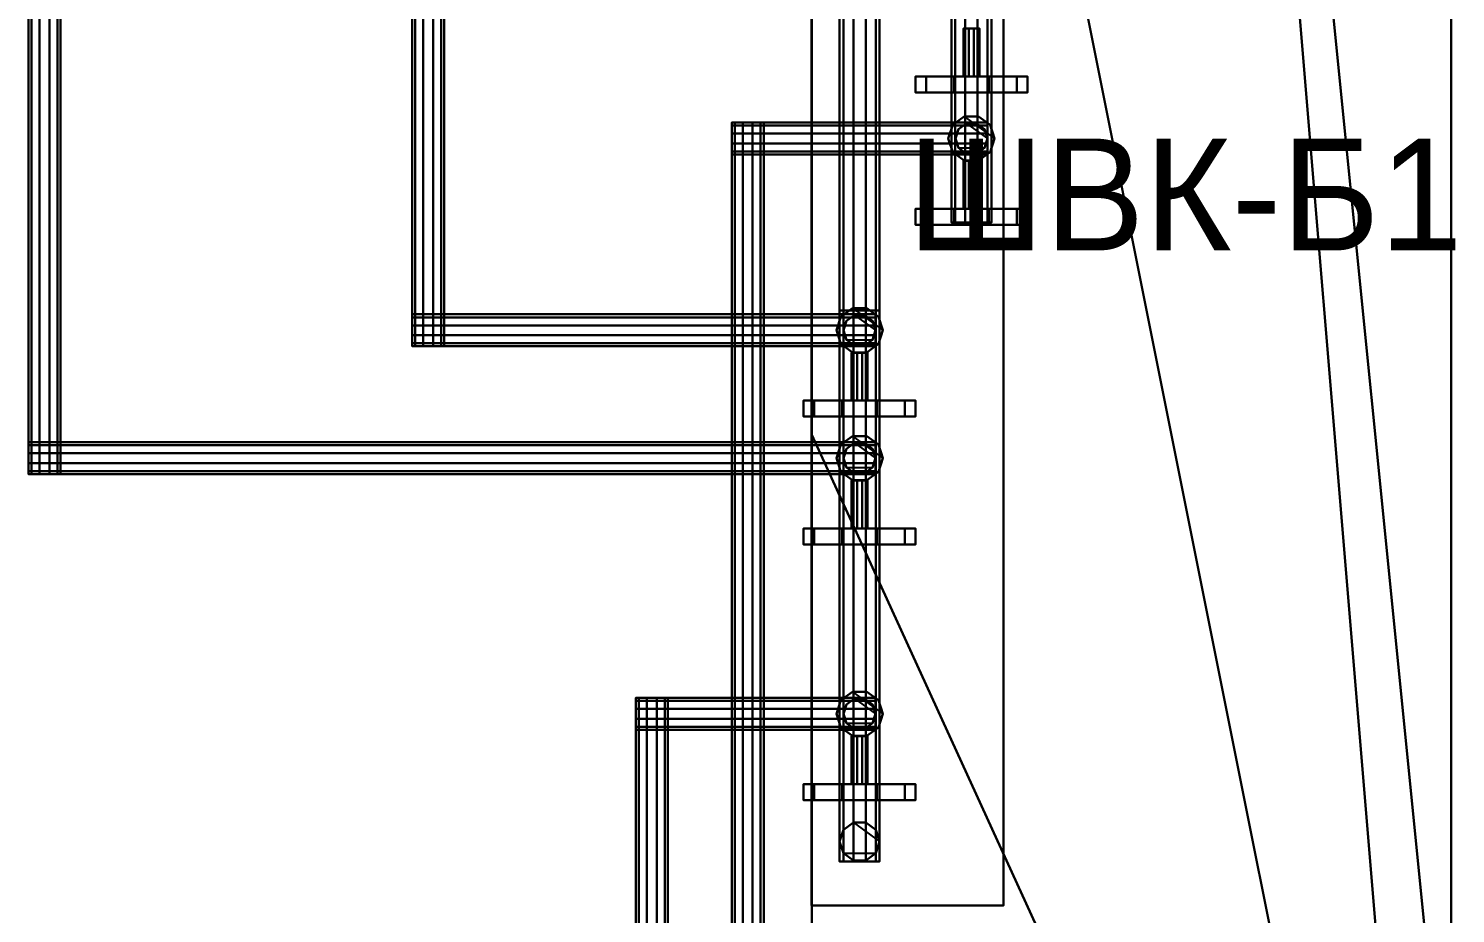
# Model space of a CAD drawing. Header units: millimetres. Extents: x -396 to 23232, y -842 to 31800.
# Drawn here: x 11842 to 12735, y 25375 to 25929 of the extents above; entities that cross this region are included whole.
import ezdxf

# ---------------------------------------------------------------- set-up
doc = ezdxf.new("R2010")
doc.units = ezdxf.units.MM
doc.layers.add('АР_3D_стены', color=8, linetype='Continuous')
doc.layers.add('ВК_3D_Марки', color=7, linetype='Continuous')
for name, color, linetype, true_color in [('ВК_3D_Арматура', 7, 'Continuous', 0xb48c3c), ('ВК_3D_В1', 7, 'Continuous', 0x06b6d4), ('ВК_3D_Оборудование', 7, 'Continuous', 0xe2e8f0), ('ВК_3D_Т3', 7, 'Continuous', 0x16a34a)]:
    doc.layers.add(name, color=color, linetype=linetype, true_color=true_color)

msp = doc.modelspace()

# ---------------------------------------------------------------- texts
at = {"layer": 'ВК_3D_Марки'}
msp.add_text('ШВК-Б1', height=70, dxfattribs=at).set_placement((12392, 25790, 1020))

# ---------------------------------------------------------------- meshes
at = {"layer": 'АР_3D_стены'}
mesh = msp.add_polyface(dxfattribs=at)
corners = [(11912.2, 24979.8), (11912.2, 25199.6), (12332.2, 25199.6), (12332.2, 25199.6, 3000), (11912.2, 25199.6, 3000), (11912.2, 24979.8, 3000), (12732.2, 24799.6), (11912.2, 24799.6), (11912.2, 24799.6, 3000), (12732.2, 24799.6, 3000), (12532.2, 27199.6), (12732.2, 27199.6), (12732.2, 25199.6), (12732.2, 25199.6, 3000), (12732.2, 27199.6, 3000), (12532.2, 27199.6, 3000), (12332.2, 27449.6), (12532.2, 27449.6), (12532.2, 27449.6, 3000), (12332.2, 27449.6, 3000), (12332.2, 26799.6), (12332.2, 26799.6, 3000), (12332.2, 25674.6), (12332.2, 25674.6, 3000)]
mesh.append_faces([[corners[k] for k in face] for face in [(0, 1, 2), (3, 4, 5), (6, 7, 0), (5, 8, 9), (10, 11, 12), (13, 14, 15), (16, 17, 10), (15, 18, 19), (6, 0, 2), (3, 5, 9), (10, 12, 6), (9, 13, 15), (20, 16, 10), (15, 19, 21), (6, 2, 22), (23, 3, 9), (20, 10, 6), (9, 15, 21), (6, 22, 20), (21, 23, 9), (20, 16, 19, 21), (16, 17, 18, 19), (17, 10, 15, 18), (10, 11, 14, 15), (11, 12, 13, 14), (12, 6, 9, 13), (6, 7, 8, 9), (7, 0, 5, 8), (0, 1, 4, 5), (1, 2, 3, 4), (2, 22, 23, 3), (22, 20, 21, 23)]])
at = {"layer": 'ВК_3D_Арматура', "color": 33, "true_color": 0xbf9142}
mesh = msp.add_polyface(dxfattribs=at)
corners = [(12437, 25928.8, 640), (12436.05, 25928.8, 642.94), (12436.05, 25898.8, 642.94), (12437, 25898.8, 640), (12433.55, 25928.8, 644.76), (12433.55, 25898.8, 644.76), (12430.45, 25928.8, 644.76), (12430.45, 25898.8, 644.76), (12427.95, 25928.8, 642.94), (12427.95, 25898.8, 642.94), (12427, 25928.8, 640), (12427, 25898.8, 640), (12427.95, 25928.8, 637.06), (12427.95, 25898.8, 637.06), (12430.45, 25928.8, 635.24), (12430.45, 25898.8, 635.24), (12433.55, 25928.8, 635.24), (12433.55, 25898.8, 635.24), (12436.05, 25928.8, 637.06), (12436.05, 25898.8, 637.06)]
mesh.append_faces([[corners[k] for k in face] for face in [(0, 1, 2, 3), (1, 4, 5, 2), (4, 6, 7, 5), (6, 8, 9, 7), (8, 10, 11, 9), (10, 12, 13, 11), (12, 14, 15, 13), (14, 16, 17, 15), (16, 18, 19, 17), (18, 0, 3, 19), (18, 16, 14, 12), (3, 2, 5, 7)]])
at = {"layer": 'ВК_3D_Арматура', "color": 132, "true_color": 0x06b6d4}
mesh = msp.add_polyface(dxfattribs=at)
corners = [(12467, 25898.8, 640), (12460.32, 25898.8, 660.57), (12460.32, 25888.8, 660.57), (12467, 25888.8, 640), (12442.82, 25898.8, 673.29), (12442.82, 25888.8, 673.29), (12421.18, 25898.8, 673.29), (12421.18, 25888.8, 673.29), (12403.68, 25898.8, 660.57), (12403.68, 25888.8, 660.57), (12397, 25898.8, 640), (12397, 25888.8, 640), (12403.68, 25898.8, 619.43), (12403.68, 25888.8, 619.43), (12421.18, 25898.8, 606.71), (12421.18, 25888.8, 606.71), (12442.82, 25898.8, 606.71), (12442.82, 25888.8, 606.71), (12460.32, 25898.8, 619.43), (12460.32, 25888.8, 619.43)]
mesh.append_faces([[corners[k] for k in face] for face in [(0, 1, 2, 3), (1, 4, 5, 2), (4, 6, 7, 5), (6, 8, 9, 7), (8, 10, 11, 9), (10, 12, 13, 11), (12, 14, 15, 13), (14, 16, 17, 15), (16, 18, 19, 17), (18, 0, 3, 19), (18, 16, 14, 12), (3, 2, 5, 7)]])
at = {"layer": 'ВК_3D_Арматура', "color": 33, "true_color": 0xbf9142}
mesh = msp.add_polyface(dxfattribs=at)
corners = [(12446.5, 25860, 615), (12443.73, 25868.52, 615), (12443.73, 25868.52, 665), (12446.5, 25860, 665), (12436.48, 25873.79, 615), (12436.48, 25873.79, 665), (12427.52, 25873.79, 615), (12427.52, 25873.79, 665), (12420.27, 25868.52, 615), (12420.27, 25868.52, 665), (12417.5, 25860, 615), (12417.5, 25860, 665), (12420.27, 25851.48, 615), (12420.27, 25851.48, 665), (12427.52, 25846.21, 615), (12427.52, 25846.21, 665), (12436.48, 25846.21, 615), (12436.48, 25846.21, 665), (12443.73, 25851.48, 615), (12443.73, 25851.48, 665)]
mesh.append_faces([[corners[k] for k in face] for face in [(0, 1, 2, 3), (1, 4, 5, 2), (4, 6, 7, 5), (6, 8, 9, 7), (8, 10, 11, 9), (10, 12, 13, 11), (12, 14, 15, 13), (14, 16, 17, 15), (16, 18, 19, 17), (18, 0, 3, 19), (18, 16, 14, 12), (3, 2, 5, 7)]])
mesh = msp.add_polyface(dxfattribs=at)
corners = [(12437, 25846, 640), (12436.05, 25846, 642.94), (12436.05, 25816, 642.94), (12437, 25816, 640), (12433.55, 25846, 644.76), (12433.55, 25816, 644.76), (12430.45, 25846, 644.76), (12430.45, 25816, 644.76), (12427.95, 25846, 642.94), (12427.95, 25816, 642.94), (12427, 25846, 640), (12427, 25816, 640), (12427.95, 25846, 637.06), (12427.95, 25816, 637.06), (12430.45, 25846, 635.24), (12430.45, 25816, 635.24), (12433.55, 25846, 635.24), (12433.55, 25816, 635.24), (12436.05, 25846, 637.06), (12436.05, 25816, 637.06)]
mesh.append_faces([[corners[k] for k in face] for face in [(0, 1, 2, 3), (1, 4, 5, 2), (4, 6, 7, 5), (6, 8, 9, 7), (8, 10, 11, 9), (10, 12, 13, 11), (12, 14, 15, 13), (14, 16, 17, 15), (16, 18, 19, 17), (18, 0, 3, 19), (18, 16, 14, 12), (3, 2, 5, 7)]])
at = {"layer": 'ВК_3D_Арматура', "color": 132, "true_color": 0x06b6d4}
mesh = msp.add_polyface(dxfattribs=at)
corners = [(12467, 25816, 640), (12460.32, 25816, 660.57), (12460.32, 25806, 660.57), (12467, 25806, 640), (12442.82, 25816, 673.29), (12442.82, 25806, 673.29), (12421.18, 25816, 673.29), (12421.18, 25806, 673.29), (12403.68, 25816, 660.57), (12403.68, 25806, 660.57), (12397, 25816, 640), (12397, 25806, 640), (12403.68, 25816, 619.43), (12403.68, 25806, 619.43), (12421.18, 25816, 606.71), (12421.18, 25806, 606.71), (12442.82, 25816, 606.71), (12442.82, 25806, 606.71), (12460.32, 25816, 619.43), (12460.32, 25806, 619.43)]
mesh.append_faces([[corners[k] for k in face] for face in [(0, 1, 2, 3), (1, 4, 5, 2), (4, 6, 7, 5), (6, 8, 9, 7), (8, 10, 11, 9), (10, 12, 13, 11), (12, 14, 15, 13), (14, 16, 17, 15), (16, 18, 19, 17), (18, 0, 3, 19), (18, 16, 14, 12), (3, 2, 5, 7)]])
at = {"layer": 'ВК_3D_Арматура', "color": 33, "true_color": 0xbf9142}
mesh = msp.add_polyface(dxfattribs=at)
corners = [(12376.5, 25740, 395), (12373.73, 25748.52, 395), (12373.73, 25748.52, 445), (12376.5, 25740, 445), (12366.48, 25753.79, 395), (12366.48, 25753.79, 445), (12357.52, 25753.79, 395), (12357.52, 25753.79, 445), (12350.27, 25748.52, 395), (12350.27, 25748.52, 445), (12347.5, 25740, 395), (12347.5, 25740, 445), (12350.27, 25731.48, 395), (12350.27, 25731.48, 445), (12357.52, 25726.21, 395), (12357.52, 25726.21, 445), (12366.48, 25726.21, 395), (12366.48, 25726.21, 445), (12373.73, 25731.48, 395), (12373.73, 25731.48, 445)]
mesh.append_faces([[corners[k] for k in face] for face in [(0, 1, 2, 3), (1, 4, 5, 2), (4, 6, 7, 5), (6, 8, 9, 7), (8, 10, 11, 9), (10, 12, 13, 11), (12, 14, 15, 13), (14, 16, 17, 15), (16, 18, 19, 17), (18, 0, 3, 19), (18, 16, 14, 12), (3, 2, 5, 7)]])
mesh = msp.add_polyface(dxfattribs=at)
corners = [(12367, 25726, 420), (12366.05, 25726, 422.94), (12366.05, 25696, 422.94), (12367, 25696, 420), (12363.55, 25726, 424.76), (12363.55, 25696, 424.76), (12360.45, 25726, 424.76), (12360.45, 25696, 424.76), (12357.95, 25726, 422.94), (12357.95, 25696, 422.94), (12357, 25726, 420), (12357, 25696, 420), (12357.95, 25726, 417.06), (12357.95, 25696, 417.06), (12360.45, 25726, 415.24), (12360.45, 25696, 415.24), (12363.55, 25726, 415.24), (12363.55, 25696, 415.24), (12366.05, 25726, 417.06), (12366.05, 25696, 417.06)]
mesh.append_faces([[corners[k] for k in face] for face in [(0, 1, 2, 3), (1, 4, 5, 2), (4, 6, 7, 5), (6, 8, 9, 7), (8, 10, 11, 9), (10, 12, 13, 11), (12, 14, 15, 13), (14, 16, 17, 15), (16, 18, 19, 17), (18, 0, 3, 19), (18, 16, 14, 12), (3, 2, 5, 7)]])
at = {"layer": 'ВК_3D_Арматура', "color": 114, "true_color": 0x16a34a}
mesh = msp.add_polyface(dxfattribs=at)
corners = [(12397, 25696, 420), (12390.32, 25696, 440.57), (12390.32, 25686, 440.57), (12397, 25686, 420), (12372.82, 25696, 453.29), (12372.82, 25686, 453.29), (12351.18, 25696, 453.29), (12351.18, 25686, 453.29), (12333.68, 25696, 440.57), (12333.68, 25686, 440.57), (12327, 25696, 420), (12327, 25686, 420), (12333.68, 25696, 399.43), (12333.68, 25686, 399.43), (12351.18, 25696, 386.71), (12351.18, 25686, 386.71), (12372.82, 25696, 386.71), (12372.82, 25686, 386.71), (12390.32, 25696, 399.43), (12390.32, 25686, 399.43)]
mesh.append_faces([[corners[k] for k in face] for face in [(0, 1, 2, 3), (1, 4, 5, 2), (4, 6, 7, 5), (6, 8, 9, 7), (8, 10, 11, 9), (10, 12, 13, 11), (12, 14, 15, 13), (14, 16, 17, 15), (16, 18, 19, 17), (18, 0, 3, 19), (18, 16, 14, 12), (3, 2, 5, 7)]])
at = {"layer": 'ВК_3D_Арматура', "color": 33, "true_color": 0xbf9142}
mesh = msp.add_polyface(dxfattribs=at)
corners = [(12376.5, 25660, 395), (12373.73, 25668.52, 395), (12373.73, 25668.52, 445), (12376.5, 25660, 445), (12366.48, 25673.79, 395), (12366.48, 25673.79, 445), (12357.52, 25673.79, 395), (12357.52, 25673.79, 445), (12350.27, 25668.52, 395), (12350.27, 25668.52, 445), (12347.5, 25660, 395), (12347.5, 25660, 445), (12350.27, 25651.48, 395), (12350.27, 25651.48, 445), (12357.52, 25646.21, 395), (12357.52, 25646.21, 445), (12366.48, 25646.21, 395), (12366.48, 25646.21, 445), (12373.73, 25651.48, 395), (12373.73, 25651.48, 445)]
mesh.append_faces([[corners[k] for k in face] for face in [(0, 1, 2, 3), (1, 4, 5, 2), (4, 6, 7, 5), (6, 8, 9, 7), (8, 10, 11, 9), (10, 12, 13, 11), (12, 14, 15, 13), (14, 16, 17, 15), (16, 18, 19, 17), (18, 0, 3, 19), (18, 16, 14, 12), (3, 2, 5, 7)]])
mesh = msp.add_polyface(dxfattribs=at)
corners = [(12367, 25646, 420), (12366.05, 25646, 422.94), (12366.05, 25616, 422.94), (12367, 25616, 420), (12363.55, 25646, 424.76), (12363.55, 25616, 424.76), (12360.45, 25646, 424.76), (12360.45, 25616, 424.76), (12357.95, 25646, 422.94), (12357.95, 25616, 422.94), (12357, 25646, 420), (12357, 25616, 420), (12357.95, 25646, 417.06), (12357.95, 25616, 417.06), (12360.45, 25646, 415.24), (12360.45, 25616, 415.24), (12363.55, 25646, 415.24), (12363.55, 25616, 415.24), (12366.05, 25646, 417.06), (12366.05, 25616, 417.06)]
mesh.append_faces([[corners[k] for k in face] for face in [(0, 1, 2, 3), (1, 4, 5, 2), (4, 6, 7, 5), (6, 8, 9, 7), (8, 10, 11, 9), (10, 12, 13, 11), (12, 14, 15, 13), (14, 16, 17, 15), (16, 18, 19, 17), (18, 0, 3, 19), (18, 16, 14, 12), (3, 2, 5, 7)]])
at = {"layer": 'ВК_3D_Арматура', "color": 114, "true_color": 0x16a34a}
mesh = msp.add_polyface(dxfattribs=at)
corners = [(12397, 25616, 420), (12390.32, 25616, 440.57), (12390.32, 25606, 440.57), (12397, 25606, 420), (12372.82, 25616, 453.29), (12372.82, 25606, 453.29), (12351.18, 25616, 453.29), (12351.18, 25606, 453.29), (12333.68, 25616, 440.57), (12333.68, 25606, 440.57), (12327, 25616, 420), (12327, 25606, 420), (12333.68, 25616, 399.43), (12333.68, 25606, 399.43), (12351.18, 25616, 386.71), (12351.18, 25606, 386.71), (12372.82, 25616, 386.71), (12372.82, 25606, 386.71), (12390.32, 25616, 399.43), (12390.32, 25606, 399.43)]
mesh.append_faces([[corners[k] for k in face] for face in [(0, 1, 2, 3), (1, 4, 5, 2), (4, 6, 7, 5), (6, 8, 9, 7), (8, 10, 11, 9), (10, 12, 13, 11), (12, 14, 15, 13), (14, 16, 17, 15), (16, 18, 19, 17), (18, 0, 3, 19), (18, 16, 14, 12), (3, 2, 5, 7)]])
at = {"layer": 'ВК_3D_Арматура', "color": 33, "true_color": 0xbf9142}
mesh = msp.add_polyface(dxfattribs=at)
corners = [(12376.5, 25500, 395), (12373.73, 25508.52, 395), (12373.73, 25508.52, 445), (12376.5, 25500, 445), (12366.48, 25513.79, 395), (12366.48, 25513.79, 445), (12357.52, 25513.79, 395), (12357.52, 25513.79, 445), (12350.27, 25508.52, 395), (12350.27, 25508.52, 445), (12347.5, 25500, 395), (12347.5, 25500, 445), (12350.27, 25491.48, 395), (12350.27, 25491.48, 445), (12357.52, 25486.21, 395), (12357.52, 25486.21, 445), (12366.48, 25486.21, 395), (12366.48, 25486.21, 445), (12373.73, 25491.48, 395), (12373.73, 25491.48, 445)]
mesh.append_faces([[corners[k] for k in face] for face in [(0, 1, 2, 3), (1, 4, 5, 2), (4, 6, 7, 5), (6, 8, 9, 7), (8, 10, 11, 9), (10, 12, 13, 11), (12, 14, 15, 13), (14, 16, 17, 15), (16, 18, 19, 17), (18, 0, 3, 19), (18, 16, 14, 12), (3, 2, 5, 7)]])
mesh = msp.add_polyface(dxfattribs=at)
corners = [(12367, 25486, 420), (12366.05, 25486, 422.94), (12366.05, 25456, 422.94), (12367, 25456, 420), (12363.55, 25486, 424.76), (12363.55, 25456, 424.76), (12360.45, 25486, 424.76), (12360.45, 25456, 424.76), (12357.95, 25486, 422.94), (12357.95, 25456, 422.94), (12357, 25486, 420), (12357, 25456, 420), (12357.95, 25486, 417.06), (12357.95, 25456, 417.06), (12360.45, 25486, 415.24), (12360.45, 25456, 415.24), (12363.55, 25486, 415.24), (12363.55, 25456, 415.24), (12366.05, 25486, 417.06), (12366.05, 25456, 417.06)]
mesh.append_faces([[corners[k] for k in face] for face in [(0, 1, 2, 3), (1, 4, 5, 2), (4, 6, 7, 5), (6, 8, 9, 7), (8, 10, 11, 9), (10, 12, 13, 11), (12, 14, 15, 13), (14, 16, 17, 15), (16, 18, 19, 17), (18, 0, 3, 19), (18, 16, 14, 12), (3, 2, 5, 7)]])
at = {"layer": 'ВК_3D_Арматура', "color": 114, "true_color": 0x16a34a}
mesh = msp.add_polyface(dxfattribs=at)
corners = [(12397, 25456, 420), (12390.32, 25456, 440.57), (12390.32, 25446, 440.57), (12397, 25446, 420), (12372.82, 25456, 453.29), (12372.82, 25446, 453.29), (12351.18, 25456, 453.29), (12351.18, 25446, 453.29), (12333.68, 25456, 440.57), (12333.68, 25446, 440.57), (12327, 25456, 420), (12327, 25446, 420), (12333.68, 25456, 399.43), (12333.68, 25446, 399.43), (12351.18, 25456, 386.71), (12351.18, 25446, 386.71), (12372.82, 25456, 386.71), (12372.82, 25446, 386.71), (12390.32, 25456, 399.43), (12390.32, 25446, 399.43)]
mesh.append_faces([[corners[k] for k in face] for face in [(0, 1, 2, 3), (1, 4, 5, 2), (4, 6, 7, 5), (6, 8, 9, 7), (8, 10, 11, 9), (10, 12, 13, 11), (12, 14, 15, 13), (14, 16, 17, 15), (16, 18, 19, 17), (18, 0, 3, 19), (18, 16, 14, 12), (3, 2, 5, 7)]])
at = {"layer": 'ВК_3D_В1'}
mesh = msp.add_polyface(dxfattribs=at)
corners = [(12444.5, 26132.5, 720), (12442.11, 26132.5, 727.35), (12442.11, 25807.5, 727.35), (12444.5, 25807.5, 720), (12435.86, 26132.5, 731.89), (12435.86, 25807.5, 731.89), (12428.14, 26132.5, 731.89), (12428.14, 25807.5, 731.89), (12421.89, 26132.5, 727.35), (12421.89, 25807.5, 727.35), (12419.5, 26132.5, 720), (12419.5, 25807.5, 720), (12421.89, 26132.5, 712.65), (12421.89, 25807.5, 712.65), (12428.14, 26132.5, 708.11), (12428.14, 25807.5, 708.11), (12435.86, 26132.5, 708.11), (12435.86, 25807.5, 708.11), (12442.11, 26132.5, 712.65), (12442.11, 25807.5, 712.65)]
mesh.append_faces([[corners[k] for k in face] for face in [(0, 1, 2, 3), (1, 4, 5, 2), (4, 6, 7, 5), (6, 8, 9, 7), (8, 10, 11, 9), (10, 12, 13, 11), (12, 14, 15, 13), (14, 16, 17, 15), (16, 18, 19, 17), (18, 0, 3, 19), (18, 16, 14, 12), (3, 2, 5, 7)]])
mesh = msp.add_polyface(dxfattribs=at)
corners = [(12442, 25850, -230), (12442, 25851.91, -224.12), (12282, 25851.91, -224.12), (12282, 25850, -230), (12442, 25856.91, -220.49), (12282, 25856.91, -220.49), (12442, 25863.09, -220.49), (12282, 25863.09, -220.49), (12442, 25868.09, -224.12), (12282, 25868.09, -224.12), (12442, 25870, -230), (12282, 25870, -230), (12442, 25868.09, -235.88), (12282, 25868.09, -235.88), (12442, 25863.09, -239.51), (12282, 25863.09, -239.51), (12442, 25856.91, -239.51), (12282, 25856.91, -239.51), (12442, 25851.91, -235.88), (12282, 25851.91, -235.88)]
mesh.append_faces([[corners[k] for k in face] for face in [(0, 1, 2, 3), (1, 4, 5, 2), (4, 6, 7, 5), (6, 8, 9, 7), (8, 10, 11, 9), (10, 12, 13, 11), (12, 14, 15, 13), (14, 16, 17, 15), (16, 18, 19, 17), (18, 0, 3, 19), (18, 16, 14, 12), (3, 2, 5, 7)]])
mesh = msp.add_polyface(dxfattribs=at)
corners = [(12302, 25870, -230), (12300.09, 25870, -224.12), (12300.09, 25290, -224.12), (12302, 25290, -230), (12295.09, 25870, -220.49), (12295.09, 25290, -220.49), (12288.91, 25870, -220.49), (12288.91, 25290, -220.49), (12283.91, 25870, -224.12), (12283.91, 25290, -224.12), (12282, 25870, -230), (12282, 25290, -230), (12283.91, 25870, -235.88), (12283.91, 25290, -235.88), (12288.91, 25870, -239.51), (12288.91, 25290, -239.51), (12295.09, 25870, -239.51), (12295.09, 25290, -239.51), (12300.09, 25870, -235.88), (12300.09, 25290, -235.88)]
mesh.append_faces([[corners[k] for k in face] for face in [(0, 1, 2, 3), (1, 4, 5, 2), (4, 6, 7, 5), (6, 8, 9, 7), (8, 10, 11, 9), (10, 12, 13, 11), (12, 14, 15, 13), (14, 16, 17, 15), (16, 18, 19, 17), (18, 0, 3, 19), (18, 16, 14, 12), (3, 2, 5, 7)]])
mesh = msp.add_polyface(dxfattribs=at)
corners = [(12442, 25860, 730), (12440.09, 25865.88, 730), (12440.09, 25865.88, -240), (12442, 25860, -240), (12435.09, 25869.51, 730), (12435.09, 25869.51, -240), (12428.91, 25869.51, 730), (12428.91, 25869.51, -240), (12423.91, 25865.88, 730), (12423.91, 25865.88, -240), (12422, 25860, 730), (12422, 25860, -240), (12423.91, 25854.12, 730), (12423.91, 25854.12, -240), (12428.91, 25850.49, 730), (12428.91, 25850.49, -240), (12435.09, 25850.49, 730), (12435.09, 25850.49, -240), (12440.09, 25854.12, 730), (12440.09, 25854.12, -240)]
mesh.append_faces([[corners[k] for k in face] for face in [(0, 1, 2, 3), (1, 4, 5, 2), (4, 6, 7, 5), (6, 8, 9, 7), (8, 10, 11, 9), (10, 12, 13, 11), (12, 14, 15, 13), (14, 16, 17, 15), (16, 18, 19, 17), (18, 0, 3, 19), (18, 16, 14, 12), (3, 2, 5, 7)]])
at = {"layer": 'ВК_3D_Оборудование', "color": 254, "true_color": 0xe2e8f0}
mesh = msp.add_polyface(dxfattribs=at)
corners = [(12332, 25380, 250), (12332, 26200, 250), (12452, 26200, 250), (12452, 25380, 250), (12332, 25380, 900), (12452, 25380, 900), (12452, 26200, 900), (12332, 26200, 900)]
mesh.append_faces([[corners[k] for k in face] for face in [(0, 1, 2, 3), (4, 5, 6, 7), (0, 3, 5, 4), (3, 2, 6, 5), (2, 1, 7, 6), (1, 0, 4, 7)]])
at = {"layer": 'ВК_3D_Т3'}
mesh = msp.add_polyface(dxfattribs=at)
corners = [(12082, 25730, -175), (12083.91, 25730, -169.12), (12083.91, 28510, -169.12), (12082, 28510, -175), (12088.91, 25730, -165.49), (12088.91, 28510, -165.49), (12095.09, 25730, -165.49), (12095.09, 28510, -165.49), (12100.09, 25730, -169.12), (12100.09, 28510, -169.12), (12102, 25730, -175), (12102, 28510, -175), (12100.09, 25730, -180.88), (12100.09, 28510, -180.88), (12095.09, 25730, -184.51), (12095.09, 28510, -184.51), (12088.91, 25730, -184.51), (12088.91, 28510, -184.51), (12083.91, 25730, -180.88), (12083.91, 28510, -180.88)]
mesh.append_faces([[corners[k] for k in face] for face in [(0, 1, 2, 3), (1, 4, 5, 2), (4, 6, 7, 5), (6, 8, 9, 7), (8, 10, 11, 9), (10, 12, 13, 11), (12, 14, 15, 13), (14, 16, 17, 15), (16, 18, 19, 17), (18, 0, 3, 19), (18, 16, 14, 12), (3, 2, 5, 7)]])
mesh = msp.add_polyface(dxfattribs=at)
corners = [(11842, 25650, -175), (11843.91, 25650, -169.12), (11843.91, 26460, -169.12), (11842, 26460, -175), (11848.91, 25650, -165.49), (11848.91, 26460, -165.49), (11855.09, 25650, -165.49), (11855.09, 26460, -165.49), (11860.09, 25650, -169.12), (11860.09, 26460, -169.12), (11862, 25650, -175), (11862, 26460, -175), (11860.09, 25650, -180.88), (11860.09, 26460, -180.88), (11855.09, 25650, -184.51), (11855.09, 26460, -184.51), (11848.91, 25650, -184.51), (11848.91, 26460, -184.51), (11843.91, 25650, -180.88), (11843.91, 26460, -180.88)]
mesh.append_faces([[corners[k] for k in face] for face in [(0, 1, 2, 3), (1, 4, 5, 2), (4, 6, 7, 5), (6, 8, 9, 7), (8, 10, 11, 9), (10, 12, 13, 11), (12, 14, 15, 13), (14, 16, 17, 15), (16, 18, 19, 17), (18, 0, 3, 19), (18, 16, 14, 12), (3, 2, 5, 7)]])
mesh = msp.add_polyface(dxfattribs=at)
corners = [(12374.5, 26092.5, 800), (12372.11, 26092.5, 807.35), (12372.11, 25407.5, 807.35), (12374.5, 25407.5, 800), (12365.86, 26092.5, 811.89), (12365.86, 25407.5, 811.89), (12358.14, 26092.5, 811.89), (12358.14, 25407.5, 811.89), (12351.89, 26092.5, 807.35), (12351.89, 25407.5, 807.35), (12349.5, 26092.5, 800), (12349.5, 25407.5, 800), (12351.89, 26092.5, 792.65), (12351.89, 25407.5, 792.65), (12358.14, 26092.5, 788.11), (12358.14, 25407.5, 788.11), (12365.86, 26092.5, 788.11), (12365.86, 25407.5, 788.11), (12372.11, 26092.5, 792.65), (12372.11, 25407.5, 792.65)]
mesh.append_faces([[corners[k] for k in face] for face in [(0, 1, 2, 3), (1, 4, 5, 2), (4, 6, 7, 5), (6, 8, 9, 7), (8, 10, 11, 9), (10, 12, 13, 11), (12, 14, 15, 13), (14, 16, 17, 15), (16, 18, 19, 17), (18, 0, 3, 19), (18, 16, 14, 12), (3, 2, 5, 7)]])
mesh = msp.add_polyface(dxfattribs=at)
corners = [(12372, 25730, -175), (12372, 25731.91, -169.12), (12082, 25731.91, -169.12), (12082, 25730, -175), (12372, 25736.91, -165.49), (12082, 25736.91, -165.49), (12372, 25743.09, -165.49), (12082, 25743.09, -165.49), (12372, 25748.09, -169.12), (12082, 25748.09, -169.12), (12372, 25750, -175), (12082, 25750, -175), (12372, 25748.09, -180.88), (12082, 25748.09, -180.88), (12372, 25743.09, -184.51), (12082, 25743.09, -184.51), (12372, 25736.91, -184.51), (12082, 25736.91, -184.51), (12372, 25731.91, -180.88), (12082, 25731.91, -180.88)]
mesh.append_faces([[corners[k] for k in face] for face in [(0, 1, 2, 3), (1, 4, 5, 2), (4, 6, 7, 5), (6, 8, 9, 7), (8, 10, 11, 9), (10, 12, 13, 11), (12, 14, 15, 13), (14, 16, 17, 15), (16, 18, 19, 17), (18, 0, 3, 19), (18, 16, 14, 12), (3, 2, 5, 7)]])
mesh = msp.add_polyface(dxfattribs=at)
corners = [(12349.5, 25407.5, 500), (12351.89, 25407.5, 507.35), (12351.89, 25752.5, 507.35), (12349.5, 25752.5, 500), (12358.14, 25407.5, 511.89), (12358.14, 25752.5, 511.89), (12365.86, 25407.5, 511.89), (12365.86, 25752.5, 511.89), (12372.11, 25407.5, 507.35), (12372.11, 25752.5, 507.35), (12374.5, 25407.5, 500), (12374.5, 25752.5, 500), (12372.11, 25407.5, 492.65), (12372.11, 25752.5, 492.65), (12365.86, 25407.5, 488.11), (12365.86, 25752.5, 488.11), (12358.14, 25407.5, 488.11), (12358.14, 25752.5, 488.11), (12351.89, 25407.5, 492.65), (12351.89, 25752.5, 492.65)]
mesh.append_faces([[corners[k] for k in face] for face in [(0, 1, 2, 3), (1, 4, 5, 2), (4, 6, 7, 5), (6, 8, 9, 7), (8, 10, 11, 9), (10, 12, 13, 11), (12, 14, 15, 13), (14, 16, 17, 15), (16, 18, 19, 17), (18, 0, 3, 19), (18, 16, 14, 12), (3, 2, 5, 7)]])
mesh = msp.add_polyface(dxfattribs=at)
corners = [(12372, 25740, 510), (12370.09, 25745.88, 510), (12370.09, 25745.88, -185), (12372, 25740, -185), (12365.09, 25749.51, 510), (12365.09, 25749.51, -185), (12358.91, 25749.51, 510), (12358.91, 25749.51, -185), (12353.91, 25745.88, 510), (12353.91, 25745.88, -185), (12352, 25740, 510), (12352, 25740, -185), (12353.91, 25734.12, 510), (12353.91, 25734.12, -185), (12358.91, 25730.49, 510), (12358.91, 25730.49, -185), (12365.09, 25730.49, 510), (12365.09, 25730.49, -185), (12370.09, 25734.12, 510), (12370.09, 25734.12, -185)]
mesh.append_faces([[corners[k] for k in face] for face in [(0, 1, 2, 3), (1, 4, 5, 2), (4, 6, 7, 5), (6, 8, 9, 7), (8, 10, 11, 9), (10, 12, 13, 11), (12, 14, 15, 13), (14, 16, 17, 15), (16, 18, 19, 17), (18, 0, 3, 19), (18, 16, 14, 12), (3, 2, 5, 7)]])
mesh = msp.add_polyface(dxfattribs=at)
corners = [(12372, 25650, -175), (12372, 25651.91, -169.12), (11842, 25651.91, -169.12), (11842, 25650, -175), (12372, 25656.91, -165.49), (11842, 25656.91, -165.49), (12372, 25663.09, -165.49), (11842, 25663.09, -165.49), (12372, 25668.09, -169.12), (11842, 25668.09, -169.12), (12372, 25670, -175), (11842, 25670, -175), (12372, 25668.09, -180.88), (11842, 25668.09, -180.88), (12372, 25663.09, -184.51), (11842, 25663.09, -184.51), (12372, 25656.91, -184.51), (11842, 25656.91, -184.51), (12372, 25651.91, -180.88), (11842, 25651.91, -180.88)]
mesh.append_faces([[corners[k] for k in face] for face in [(0, 1, 2, 3), (1, 4, 5, 2), (4, 6, 7, 5), (6, 8, 9, 7), (8, 10, 11, 9), (10, 12, 13, 11), (12, 14, 15, 13), (14, 16, 17, 15), (16, 18, 19, 17), (18, 0, 3, 19), (18, 16, 14, 12), (3, 2, 5, 7)]])
mesh = msp.add_polyface(dxfattribs=at)
corners = [(12372, 25660, 510), (12370.09, 25665.88, 510), (12370.09, 25665.88, -185), (12372, 25660, -185), (12365.09, 25669.51, 510), (12365.09, 25669.51, -185), (12358.91, 25669.51, 510), (12358.91, 25669.51, -185), (12353.91, 25665.88, 510), (12353.91, 25665.88, -185), (12352, 25660, 510), (12352, 25660, -185), (12353.91, 25654.12, 510), (12353.91, 25654.12, -185), (12358.91, 25650.49, 510), (12358.91, 25650.49, -185), (12365.09, 25650.49, 510), (12365.09, 25650.49, -185), (12370.09, 25654.12, 510), (12370.09, 25654.12, -185)]
mesh.append_faces([[corners[k] for k in face] for face in [(0, 1, 2, 3), (1, 4, 5, 2), (4, 6, 7, 5), (6, 8, 9, 7), (8, 10, 11, 9), (10, 12, 13, 11), (12, 14, 15, 13), (14, 16, 17, 15), (16, 18, 19, 17), (18, 0, 3, 19), (18, 16, 14, 12), (3, 2, 5, 7)]])
mesh = msp.add_polyface(dxfattribs=at)
corners = [(12372, 25490, -175), (12372, 25491.91, -169.12), (12222, 25491.91, -169.12), (12222, 25490, -175), (12372, 25496.91, -165.49), (12222, 25496.91, -165.49), (12372, 25503.09, -165.49), (12222, 25503.09, -165.49), (12372, 25508.09, -169.12), (12222, 25508.09, -169.12), (12372, 25510, -175), (12222, 25510, -175), (12372, 25508.09, -180.88), (12222, 25508.09, -180.88), (12372, 25503.09, -184.51), (12222, 25503.09, -184.51), (12372, 25496.91, -184.51), (12222, 25496.91, -184.51), (12372, 25491.91, -180.88), (12222, 25491.91, -180.88)]
mesh.append_faces([[corners[k] for k in face] for face in [(0, 1, 2, 3), (1, 4, 5, 2), (4, 6, 7, 5), (6, 8, 9, 7), (8, 10, 11, 9), (10, 12, 13, 11), (12, 14, 15, 13), (14, 16, 17, 15), (16, 18, 19, 17), (18, 0, 3, 19), (18, 16, 14, 12), (3, 2, 5, 7)]])
mesh = msp.add_polyface(dxfattribs=at)
corners = [(12242, 25510, -175), (12240.09, 25510, -169.12), (12240.09, 25350, -169.12), (12242, 25350, -175), (12235.09, 25510, -165.49), (12235.09, 25350, -165.49), (12228.91, 25510, -165.49), (12228.91, 25350, -165.49), (12223.91, 25510, -169.12), (12223.91, 25350, -169.12), (12222, 25510, -175), (12222, 25350, -175), (12223.91, 25510, -180.88), (12223.91, 25350, -180.88), (12228.91, 25510, -184.51), (12228.91, 25350, -184.51), (12235.09, 25510, -184.51), (12235.09, 25350, -184.51), (12240.09, 25510, -180.88), (12240.09, 25350, -180.88)]
mesh.append_faces([[corners[k] for k in face] for face in [(0, 1, 2, 3), (1, 4, 5, 2), (4, 6, 7, 5), (6, 8, 9, 7), (8, 10, 11, 9), (10, 12, 13, 11), (12, 14, 15, 13), (14, 16, 17, 15), (16, 18, 19, 17), (18, 0, 3, 19), (18, 16, 14, 12), (3, 2, 5, 7)]])
mesh = msp.add_polyface(dxfattribs=at)
corners = [(12372, 25500, 510), (12370.09, 25505.88, 510), (12370.09, 25505.88, -185), (12372, 25500, -185), (12365.09, 25509.51, 510), (12365.09, 25509.51, -185), (12358.91, 25509.51, 510), (12358.91, 25509.51, -185), (12353.91, 25505.88, 510), (12353.91, 25505.88, -185), (12352, 25500, 510), (12352, 25500, -185), (12353.91, 25494.12, 510), (12353.91, 25494.12, -185), (12358.91, 25490.49, 510), (12358.91, 25490.49, -185), (12365.09, 25490.49, 510), (12365.09, 25490.49, -185), (12370.09, 25494.12, 510), (12370.09, 25494.12, -185)]
mesh.append_faces([[corners[k] for k in face] for face in [(0, 1, 2, 3), (1, 4, 5, 2), (4, 6, 7, 5), (6, 8, 9, 7), (8, 10, 11, 9), (10, 12, 13, 11), (12, 14, 15, 13), (14, 16, 17, 15), (16, 18, 19, 17), (18, 0, 3, 19), (18, 16, 14, 12), (3, 2, 5, 7)]])
mesh = msp.add_polyface(dxfattribs=at)
corners = [(12374.5, 25420, 812.5), (12372.11, 25427.35, 812.5), (12372.11, 25427.35, 487.5), (12374.5, 25420, 487.5), (12365.86, 25431.89, 812.5), (12365.86, 25431.89, 487.5), (12358.14, 25431.89, 812.5), (12358.14, 25431.89, 487.5), (12351.89, 25427.35, 812.5), (12351.89, 25427.35, 487.5), (12349.5, 25420, 812.5), (12349.5, 25420, 487.5), (12351.89, 25412.65, 812.5), (12351.89, 25412.65, 487.5), (12358.14, 25408.11, 812.5), (12358.14, 25408.11, 487.5), (12365.86, 25408.11, 812.5), (12365.86, 25408.11, 487.5), (12372.11, 25412.65, 812.5), (12372.11, 25412.65, 487.5)]
mesh.append_faces([[corners[k] for k in face] for face in [(0, 1, 2, 3), (1, 4, 5, 2), (4, 6, 7, 5), (6, 8, 9, 7), (8, 10, 11, 9), (10, 12, 13, 11), (12, 14, 15, 13), (14, 16, 17, 15), (16, 18, 19, 17), (18, 0, 3, 19), (18, 16, 14, 12), (3, 2, 5, 7)]])

doc.saveas('drawing.dxf')
